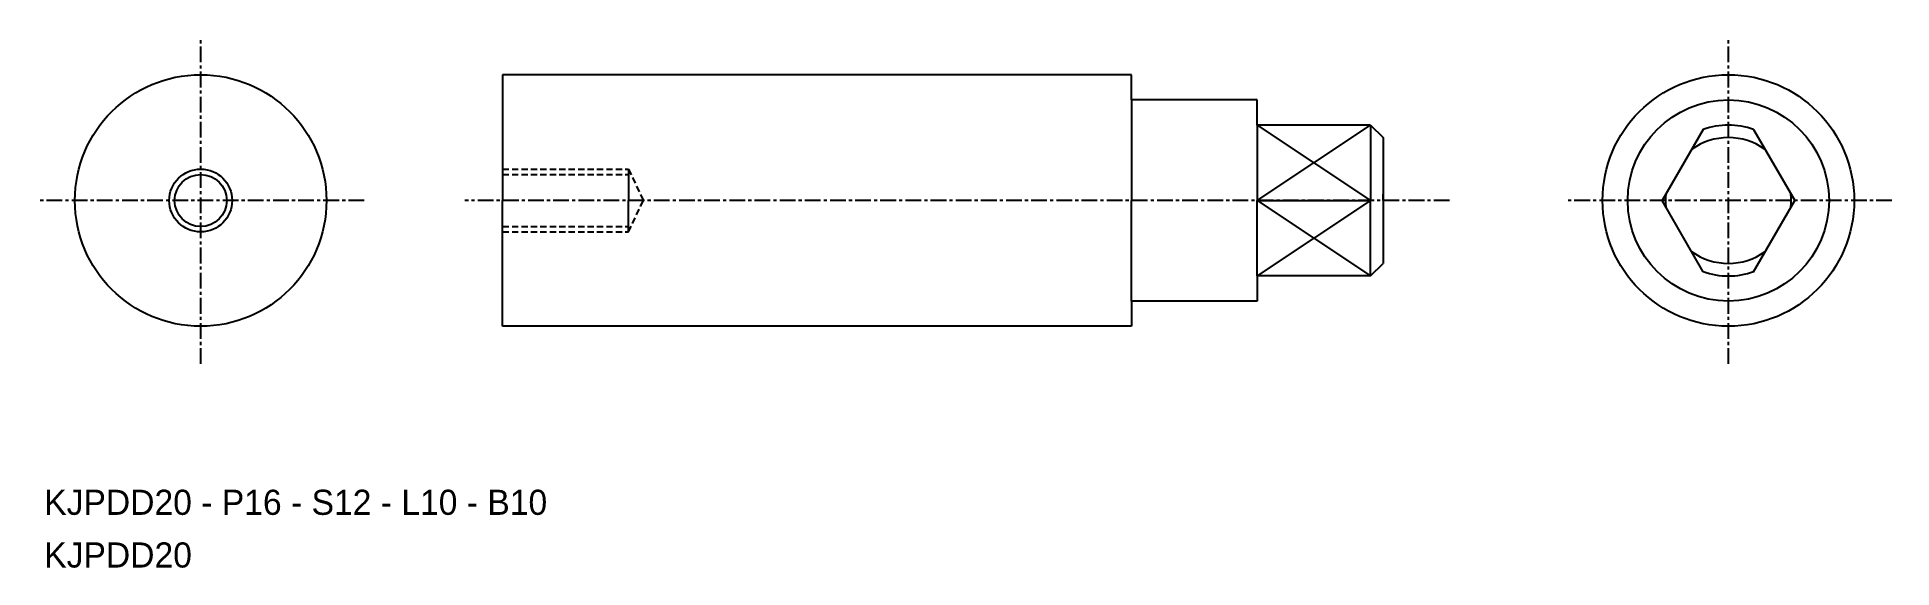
# Model space of a CAD drawing. Extents: x 259 to 407, y 114 to 156.
import ezdxf

# ---------------------------------------------------------------- set-up
doc = ezdxf.new("R2010")
doc.units = 0
doc.linetypes.add('CENTER', pattern=[2, 1.25, -0.25, 0.25, -0.25])
doc.linetypes.add('DASHED', pattern=[0.75, 0.5, -0.25])
doc.layers.get('0').update_dxf_attribs({"linetype": 'CONTINUOUS'})
doc.layers.add('CENTER', color=1, linetype='CENTER')

msp = doc.modelspace()

# ---------------------------------------------------------------- linework, layer by layer
at = {"color": 7, "linetype": 'CONTINUOUS'}
for p, q in [((346.24, 153.49), (296.24, 153.49)), ((296.24, 153.49), (296.24, 143.49)), ((346.24, 151.49), (346.24, 153.49)), ((356.24, 151.49), (346.24, 151.49)), ((346.24, 151.49), (346.24, 143.49)), ((356.24, 149.49), (356.24, 151.49)), ((365.24, 149.49), (356.24, 149.49)), ((356.24, 149.49), (356.24, 143.49)), ((365.24, 149.49), (365.24, 143.49)), ((365.24, 149.49), (365.24, 149.49)), ((365.24, 149.49), (366.24, 148.49)), ((391.69, 149.14), (388.42, 143.49)), ((395.69, 149.14), (398.96, 143.49)), ((366.24, 148.49), (366.24, 138.49)), ((296.24, 133.49), (296.24, 143.49)), ((346.24, 135.49), (346.24, 143.49)), ((356.24, 137.49), (356.24, 143.49)), ((356.24, 143.49), (365.24, 143.49)), ((365.24, 137.49), (365.24, 143.49)), ((366.24, 143.49), (366.24, 143.99)), ((391.69, 137.83), (388.42, 143.49)), ((395.69, 137.83), (398.96, 143.49)), ((365.24, 137.49), (356.24, 137.49)), ((356.24, 137.49), (356.24, 135.49)), ((365.24, 137.49), (366.24, 138.49)), ((365.24, 137.49), (365.24, 137.49)), ((356.24, 135.49), (346.24, 135.49)), ((346.24, 135.49), (346.24, 133.49)), ((346.24, 133.49), (296.24, 133.49))]:
    msp.add_line(p, q, dxfattribs=at)
at = {"color": 3, "linetype": 'CONTINUOUS'}
for p, q in [((356.24, 143.49), (365.24, 149.49)), ((356.24, 149.49), (365.24, 143.49)), ((365.24, 143.49), (356.24, 137.49)), ((356.24, 143.49), (365.24, 137.49))]:
    msp.add_line(p, q, dxfattribs=at)
at = {"color": 3, "linetype": 'DASHED'}
for p, q in [((296.24, 145.99), (306.24, 145.99)), ((306.24, 145.99), (306.24, 143.49)), ((306.24, 145.99), (307.43, 143.49)), ((296.24, 145.55), (306.24, 145.55)), ((306.24, 145.55), (306.24, 143.49)), ((306.24, 140.99), (306.24, 143.49)), ((306.24, 141.42), (306.24, 143.49)), ((306.24, 140.99), (307.43, 143.49)), ((296.24, 141.42), (306.24, 141.42)), ((296.24, 140.99), (306.24, 140.99))]:
    msp.add_line(p, q, dxfattribs=at)
at = {"color": 7, "linetype": 'CONTINUOUS'}
for centre, radius in [((272.24, 143.49), 10), ((393.69, 143.49), 10), ((393.69, 143.49), 8), ((272.24, 143.49), 2.07)]:
    msp.add_circle(centre, radius, dxfattribs=at)
at = {"color": 3, "linetype": 'CONTINUOUS'}
msp.add_circle((272.24, 143.49), 2.5, dxfattribs=at)
at = {"color": 7, "linetype": 'CONTINUOUS'}
for radius, start, end in [(6, 70.5288, 109.4712), (5, 54.2034, 125.7966), (5, 174.2034, 185.7966), (5, 354.2034, 5.7966), (5, 234.2034, 305.7966), (6, 250.5288, 289.4712)]:
    msp.add_arc((393.69, 143.49), radius, start, end, dxfattribs=at)
at = {"layer": 'CENTER', "color": 1, "linetype": 'CENTER'}
for p, q in [((272.24, 130.49), (272.24, 156.49)), ((393.69, 130.49), (393.69, 156.49)), ((285.24, 143.49), (259.24, 143.49)), ((371.52, 143.49), (293.24, 143.49)), ((406.69, 143.49), (380.69, 143.49))]:
    msp.add_line(p, q, dxfattribs=at)

# ---------------------------------------------------------------- texts
at = {"color": 7, "linetype": 'CONTINUOUS'}
for s, p in [('KJPDD20 - P16 - S12 - L10 - B10', (259.8, 118.49)), ('KJPDD20', (259.8, 114.3))]:
    msp.add_text(s, height=2, dxfattribs=at).set_placement(p)

doc.saveas('drawing.dxf')
